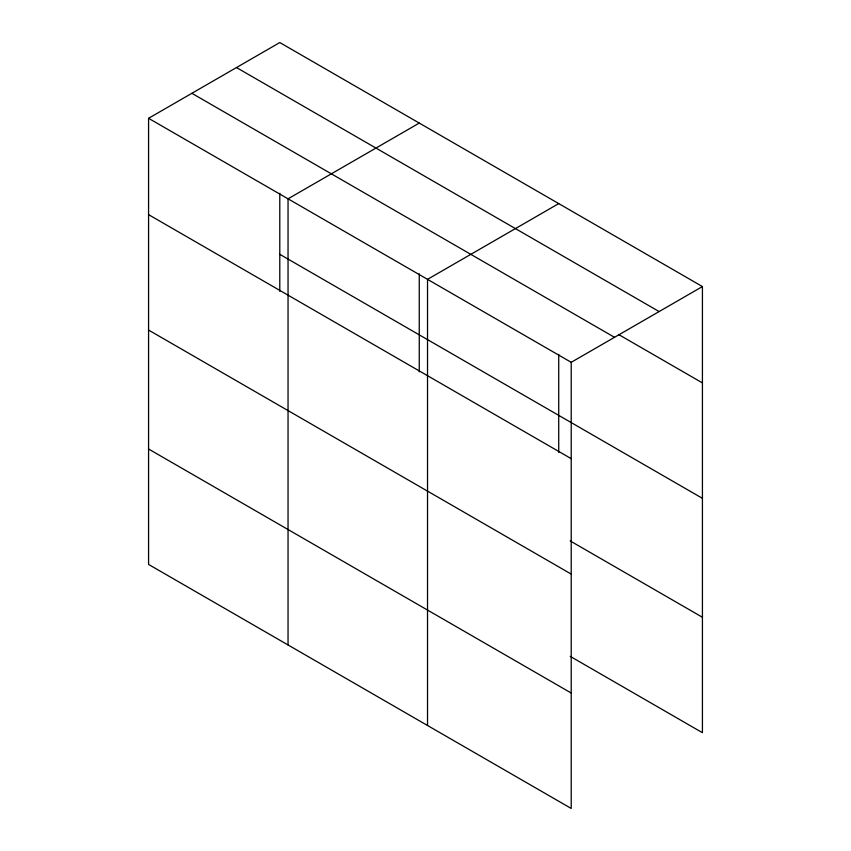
<?xml version="1.0" encoding="UTF-8"?>
<svg xmlns="http://www.w3.org/2000/svg" width="851" height="851" viewBox="0 0 851 851"><rect width="100%" height="100%" fill="white"/><g stroke="black" fill="none" stroke-linecap="round" stroke-linejoin="round"><path stroke-width="1.28" d="M279.788 291.319L279.788 193.294M419.256 273.809L419.256 371.844M571.212 574.085L571.212 362.313L148.574 118.3L148.574 564.436L571.212 808.45L571.212 574.085L148.574 330.071M570.223 656.366L702.426 732.7L702.426 286.564L279.788 42.55L148.574 118.3M419.256 123.076L288.042 198.826L288.042 644.962M558.724 203.602L427.521 279.351L427.521 725.488M571.212 362.313L702.426 286.564M236.482 67.548L659.131 311.562M618.507 334.454L702.426 382.907M191.869 93.302L614.518 337.315M279.788 254.321L702.426 498.335M148.574 214.643L571.212 458.657M570.223 540.938L702.426 617.262M148.574 449.009L571.212 693.022M558.724 354.335L558.724 452.37"/></g></svg>
